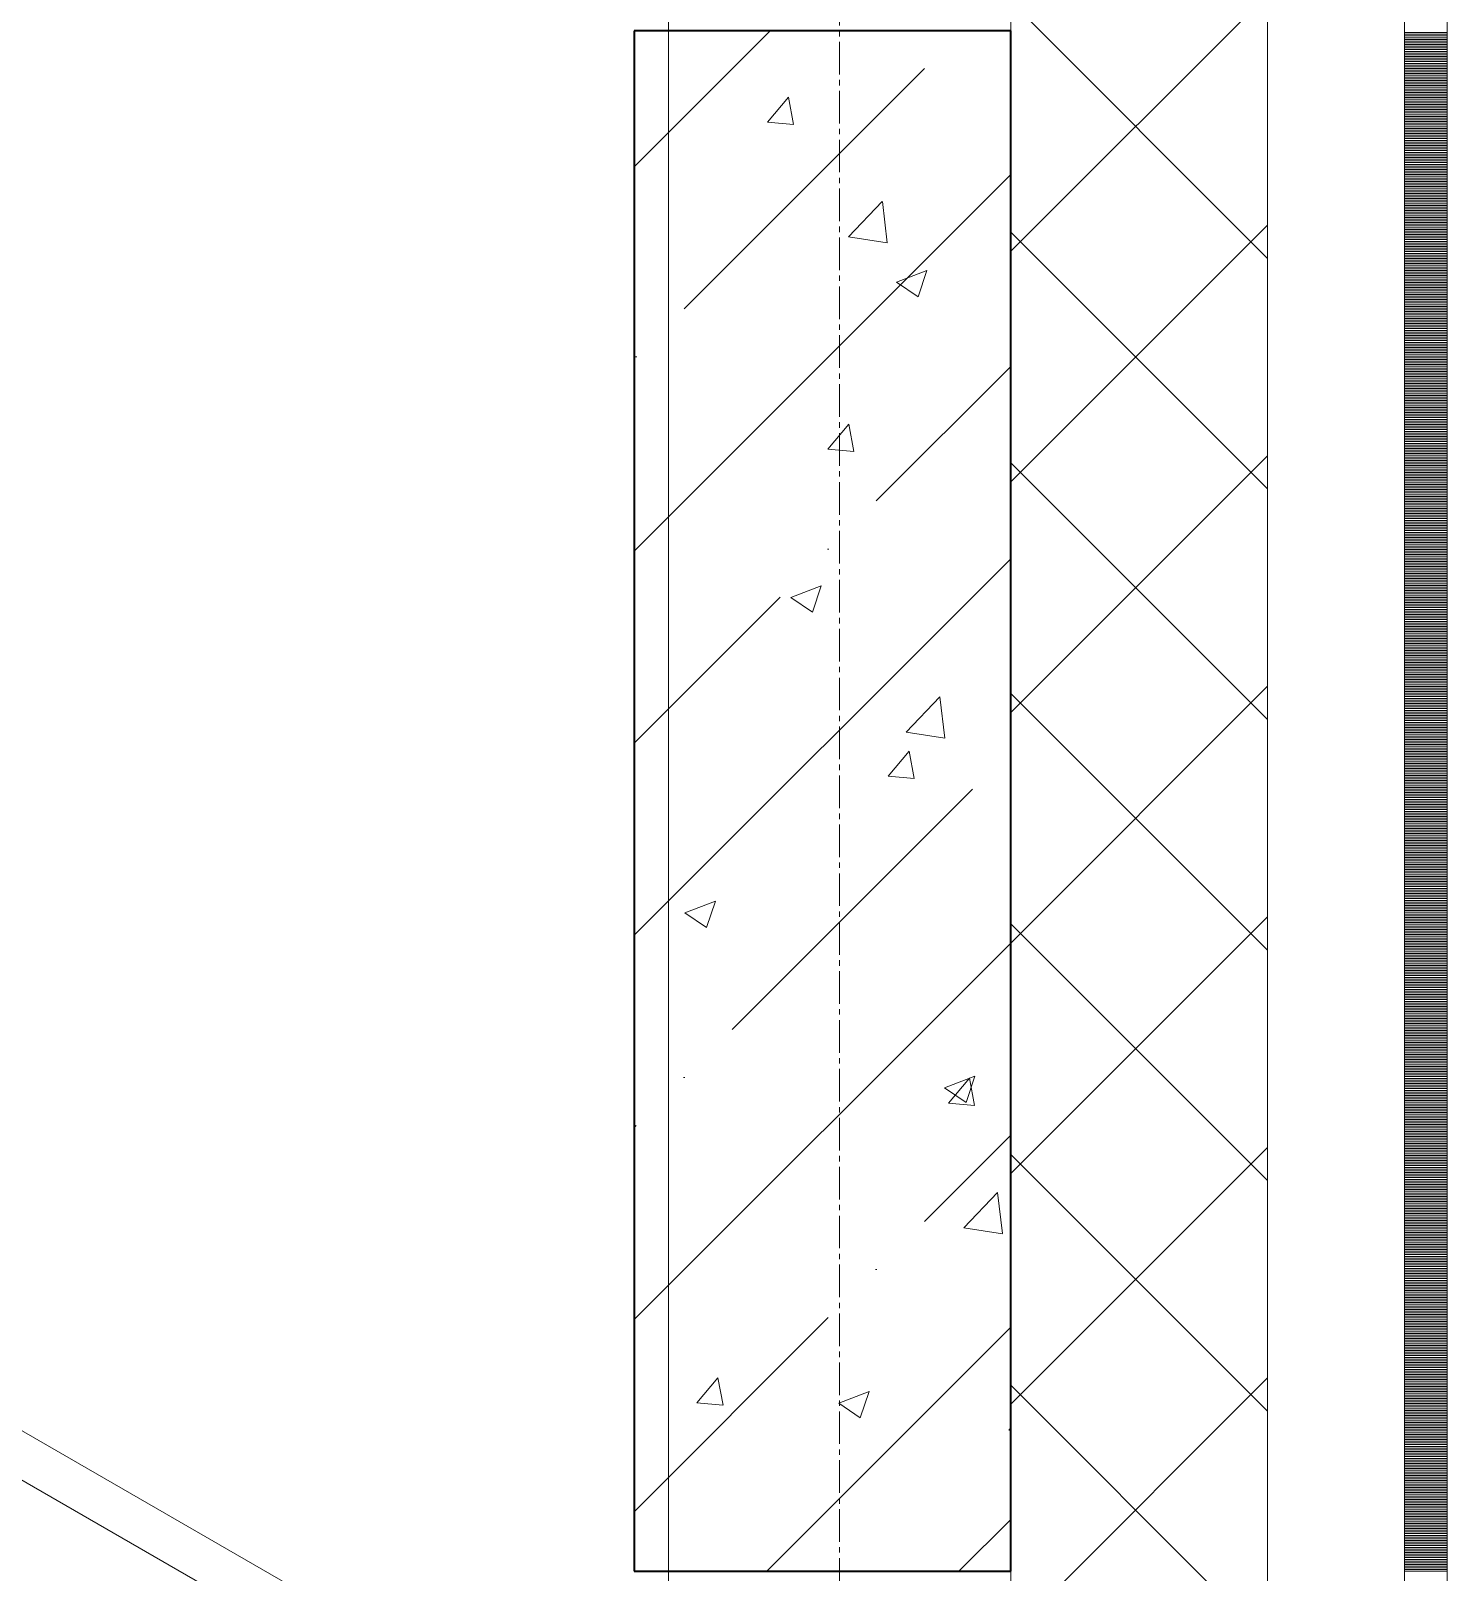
# Model space of a CAD drawing. Header units: millimetres. Extents: x -7155 to 483283, y -227682 to 148426.
# Drawn here: x 19628 to 20455, y 57549 to 58450 of the extents above; entities that cross this region are included whole.
import ezdxf

# ---------------------------------------------------------------- set-up
doc = ezdxf.new("R2010")
doc.units = ezdxf.units.MM
doc.linetypes.add('CENTER2', pattern=[28.575, 19.05, -3.175, 3.175, -3.175])
doc.linetypes.add('HIDDEN2', pattern=[4.7625, 3.175, -1.5875])
for name, color, linetype, lineweight in [('АР_Колонны', 70, 'Continuous', 30), ('АР_Стены ЖБ', 7, 'Continuous', 30), ('АР_Стены ПЕНОблок', 52, 'Continuous', 20), ('АР_Тонкая', 254, 'Continuous', 5), ('АР_Утеплитель', 31, 'Continuous', 0), ('АР_Штриховка', 8, 'Continuous', 0), ('Двери кабины', 252, 'Continuous', 0)]:
    doc.layers.add(name, color=color, linetype=linetype, lineweight=lineweight)
doc.layers.add('АР_Оси_РД_100', color=7, linetype='Continuous', lineweight=0, true_color=0x525252)
doc.layers.add('РД_Оси_100', color=7, linetype='Continuous', lineweight=0, true_color=0x525252)

# ---------------------------------------------------------------- blocks, each defined once
blk = doc.blocks.new('СОШ_2200_АР_ОСИ_М100_28.05.24')
at = {"layer": 'АР_Оси_РД_100', "linetype": 'CENTER2'}
blk.add_line((20100, -6155), (20100, 139938.679), dxfattribs=at)

msp = doc.modelspace()

# ---------------------------------------------------------------- hatches: boundary and pattern name
at = {"layer": 'АР_Штриховка', "linetype": 'Continuous', "lineweight": 5, "true_color": 0x000000}
h = msp.add_hatch(dxfattribs=at)
h.set_pattern_fill('ANSI35', color=18, scale=25, style=0)
h.paths.add_polyline_path([(19980, 57550), (20200, 57550), (20200, 58450), (19980, 58450)], flags=0)

# ---------------------------------------------------------------- linework, layer by layer
at = {"layer": 'АР_Колонны', "color": 18, "linetype": 'HIDDEN2', "lineweight": 25, "true_color": 0x000000}
for p, q in [((19980, 58450), (20200, 58450)), ((19980, 57550), (19980, 58450)), ((20200, 58450), (20200, 57550)), ((20200, 57550), (19980, 57550))]:
    msp.add_line(p, q, dxfattribs=at)
at = {"layer": 'АР_Колонны', "color": 18, "linetype": 'Continuous', "lineweight": 30, "true_color": 0x000000}
for p, q in [((20200, 58450), (19980, 58450)), ((19980, 58450), (19980, 57550)), ((20200, 57550), (20200, 58450)), ((19980, 57550), (20200, 57550))]:
    msp.add_line(p, q, dxfattribs=at)
at = {"layer": 'АР_Стены ЖБ', "color": 18, "linetype": 'Continuous', "lineweight": 40, "true_color": 0x000000}
for p, q in [((20200, 58450), (19980, 58450)), ((19980, 58450), (19980, 57550)), ((20200, 57550), (20200, 58450)), ((19980, 57550), (20200, 57550))]:
    msp.add_line(p, q, dxfattribs=at)
at = {"layer": 'АР_Стены ПЕНОблок', "color": 18, "linetype": 'Continuous', "lineweight": 20, "true_color": 0x000000}
for p, q in [((20000, 61700), (20000, 51500)), ((20200, 51500), (20200, 61700))]:
    msp.add_line(p, q, dxfattribs=at)
at = {"layer": 'АР_Тонкая', "color": 18, "linetype": 'Continuous', "lineweight": 5, "true_color": 0x000000}
for p, q in [((20350, 61700), (20350, 51500)), ((20430, 51500), (20430, 61700)), ((20430, 61700), (20430, 51500)), ((20455, 51500), (20455, 61700))]:
    msp.add_line(p, q, dxfattribs=at)
at = {"layer": 'АР_Утеплитель', "color": 18, "linetype": 'Continuous', "lineweight": 0, "true_color": 0x000000}
for p, q in [((20200, 61700), (20200, 51500)), ((20350, 51500), (20350, 61700))]:
    msp.add_line(p, q, dxfattribs=at)
at = {"layer": 'АР_Штриховка', "color": 18, "linetype": 'Continuous', "lineweight": 0, "true_color": 0x000000}
for p, q in [((20200, 58321.19), (20350, 58471.19)), ((20350, 58317.04), (20200, 58467.04)), ((20430, 58449), (20455, 58449)), ((20430, 58448), (20455, 58448)), ((20430, 58447), (20455, 58447)), ((20430, 58446), (20455, 58446)), ((20430, 58445), (20455, 58445)), ((20430, 58444), (20455, 58444)), ((20430, 58443), (20455, 58443)), ((20430, 58442), (20455, 58442)), ((20430, 58441), (20455, 58441)), ((20430, 58440), (20455, 58440)), ((20430, 58439), (20455, 58439)), ((20430, 58438), (20455, 58438)), ((20430, 58437), (20455, 58437)), ((20430, 58436), (20455, 58436)), ((20430, 58435), (20455, 58435)), ((20430, 58434), (20455, 58434)), ((20430, 58433), (20455, 58433)), ((20430, 58432), (20455, 58432)), ((20430, 58431), (20455, 58431)), ((20430, 58430), (20455, 58430)), ((20430, 58429), (20455, 58429)), ((20430, 58428), (20455, 58428)), ((20430, 58427), (20455, 58427)), ((20430, 58426), (20455, 58426)), ((20430, 58425), (20455, 58425)), ((20430, 58424), (20455, 58424)), ((20430, 58423), (20455, 58423)), ((20430, 58422), (20455, 58422)), ((20430, 58421), (20455, 58421)), ((20430, 58420), (20455, 58420)), ((20430, 58419), (20455, 58419)), ((20430, 58418), (20455, 58418)), ((20430, 58417), (20455, 58417)), ((20430, 58416), (20455, 58416)), ((20057.87, 58396.67), (20070.11, 58411.26)), ((20073.13, 58395.35), (20070.2, 58411.27)), ((20430, 58415), (20455, 58415)), ((20430, 58414), (20455, 58414)), ((20430, 58413), (20455, 58413)), ((20430, 58412), (20455, 58412)), ((20430, 58411), (20455, 58411)), ((20430, 58410), (20455, 58410)), ((20430, 58409), (20455, 58409)), ((20430, 58408), (20455, 58408)), ((20430, 58407), (20455, 58407)), ((20430, 58406), (20455, 58406)), ((20430, 58405), (20455, 58405)), ((20430, 58404), (20455, 58404)), ((20430, 58403), (20455, 58403)), ((20430, 58402), (20455, 58402)), ((20430, 58401), (20455, 58401)), ((20430, 58400), (20455, 58400)), ((20430, 58399), (20455, 58399)), ((20430, 58398), (20455, 58398)), ((20057.87, 58396.67), (20073.05, 58395.34)), ((20430, 58397), (20455, 58397)), ((20430, 58396), (20455, 58396)), ((20430, 58395), (20455, 58395)), ((20430, 58394), (20455, 58394)), ((20430, 58393), (20455, 58393)), ((20430, 58392), (20455, 58392)), ((20430, 58391), (20455, 58391)), ((20430, 58390), (20455, 58390)), ((20430, 58389), (20455, 58389)), ((20430, 58388), (20455, 58388)), ((20430, 58387), (20455, 58387)), ((20430, 58386), (20455, 58386)), ((20430, 58385), (20455, 58385)), ((20430, 58384), (20455, 58384)), ((20430, 58383), (20455, 58383)), ((20430, 58382), (20455, 58382)), ((20430, 58381), (20455, 58381)), ((20430, 58380), (20455, 58380)), ((20430, 58379), (20455, 58379)), ((20430, 58378), (20455, 58378)), ((20430, 58377), (20455, 58377)), ((20430, 58376), (20455, 58376)), ((20430, 58375), (20455, 58375)), ((20430, 58374), (20455, 58374)), ((20430, 58373), (20455, 58373)), ((20430, 58372), (20455, 58372)), ((20430, 58371), (20455, 58371)), ((20430, 58370), (20455, 58370)), ((20430, 58369), (20455, 58369)), ((20430, 58368), (20455, 58368)), ((20430, 58367), (20455, 58367)), ((20430, 58366), (20455, 58366)), ((20430, 58365), (20455, 58365)), ((20430, 58364), (20455, 58364)), ((20430, 58363), (20455, 58363)), ((20430, 58362), (20455, 58362)), ((20430, 58361), (20455, 58361)), ((20430, 58360), (20455, 58360)), ((20430, 58359), (20455, 58359)), ((20430, 58358), (20455, 58358)), ((20430, 58357), (20455, 58357)), ((20430, 58356), (20455, 58356)), ((20430, 58355), (20455, 58355)), ((20430, 58354), (20455, 58354)), ((20430, 58353), (20455, 58353)), ((20105.2, 58329.71), (20124.99, 58350.33)), ((20127.82, 58326.21), (20125.01, 58350.33)), ((20430, 58352), (20455, 58352)), ((20430, 58351), (20455, 58351)), ((20430, 58350), (20455, 58350)), ((20430, 58349), (20455, 58349)), ((20430, 58348), (20455, 58348)), ((20430, 58347), (20455, 58347)), ((20430, 58346), (20455, 58346)), ((20430, 58345), (20455, 58345)), ((20430, 58344), (20455, 58344)), ((20200, 58186.48), (20350, 58336.48)), ((20430, 58343), (20455, 58343)), ((20430, 58342), (20455, 58342)), ((20430, 58341), (20455, 58341)), ((20430, 58340), (20455, 58340)), ((20430, 58339), (20455, 58339)), ((20430, 58338), (20455, 58338)), ((20430, 58337), (20455, 58337)), ((20430, 58336), (20455, 58336)), ((20430, 58335), (20455, 58335)), ((20105.22, 58329.67), (20127.81, 58326.17)), ((20350, 58182.34), (20200, 58332.34)), ((20430, 58334), (20455, 58334)), ((20430, 58333), (20455, 58333)), ((20430, 58332), (20455, 58332)), ((20430, 58331), (20455, 58331)), ((20430, 58330), (20455, 58330)), ((20430, 58329), (20455, 58329)), ((20430, 58328), (20455, 58328)), ((20430, 58327), (20455, 58327)), ((20430, 58326), (20455, 58326)), ((20430, 58325), (20455, 58325)), ((20430, 58324), (20455, 58324)), ((20430, 58323), (20455, 58323)), ((20430, 58322), (20455, 58322)), ((20430, 58321), (20455, 58321)), ((20430, 58320), (20455, 58320)), ((20430, 58319), (20455, 58319)), ((20430, 58318), (20455, 58318)), ((20430, 58317), (20455, 58317)), ((20133.31, 58303.12), (20151.09, 58309.95)), ((20145.93, 58294.55), (20151.08, 58309.9)), ((20430, 58316), (20455, 58316)), ((20430, 58315), (20455, 58315)), ((20430, 58314), (20455, 58314)), ((20430, 58313), (20455, 58313)), ((20430, 58312), (20455, 58312)), ((20430, 58311), (20455, 58311)), ((20430, 58310), (20455, 58310)), ((20430, 58309), (20455, 58309)), ((20430, 58308), (20455, 58308)), ((20133.29, 58303.08), (20145.92, 58294.56)), ((20430, 58307), (20455, 58307)), ((20430, 58306), (20455, 58306)), ((20430, 58305), (20455, 58305)), ((20430, 58304), (20455, 58304)), ((20430, 58303), (20455, 58303)), ((20430, 58302), (20455, 58302)), ((20430, 58301), (20455, 58301)), ((20430, 58300), (20455, 58300)), ((20430, 58299), (20455, 58299)), ((20430, 58298), (20455, 58298)), ((20430, 58297), (20455, 58297)), ((20430, 58296), (20455, 58296)), ((20430, 58295), (20455, 58295)), ((20430, 58294), (20455, 58294)), ((20430, 58293), (20455, 58293)), ((20430, 58292), (20455, 58292)), ((20430, 58291), (20455, 58291)), ((20430, 58290), (20455, 58290)), ((20430, 58289), (20455, 58289)), ((20430, 58288), (20455, 58288)), ((20430, 58287), (20455, 58287)), ((20430, 58286), (20455, 58286)), ((20430, 58285), (20455, 58285)), ((20430, 58284), (20455, 58284)), ((20430, 58283), (20455, 58283)), ((20430, 58282), (20455, 58282)), ((20430, 58281), (20455, 58281)), ((20430, 58280), (20455, 58280)), ((20430, 58279), (20455, 58279)), ((20430, 58278), (20455, 58278)), ((20430, 58277), (20455, 58277)), ((20430, 58276), (20455, 58276)), ((20430, 58275), (20455, 58275)), ((20430, 58274), (20455, 58274)), ((20430, 58273), (20455, 58273)), ((20430, 58272), (20455, 58272)), ((20430, 58271), (20455, 58271)), ((20430, 58270), (20455, 58270)), ((20430, 58269), (20455, 58269)), ((20430, 58268), (20455, 58268)), ((20430, 58267), (20455, 58267)), ((20430, 58266), (20455, 58266)), ((20430, 58265), (20455, 58265)), ((20430, 58264), (20455, 58264)), ((20430, 58263), (20455, 58263)), ((20430, 58262), (20455, 58262)), ((20430, 58261), (20455, 58261)), ((20430, 58260), (20455, 58260)), ((20430, 58259), (20455, 58259)), ((20430, 58258), (20455, 58258)), ((20430, 58257), (20455, 58257)), ((20430, 58256), (20455, 58256)), ((20430, 58255), (20455, 58255)), ((20430, 58254), (20455, 58254)), ((20430, 58253), (20455, 58253)), ((20430, 58252), (20455, 58252)), ((20430, 58251), (20455, 58251)), ((20430, 58250), (20455, 58250)), ((20430, 58249), (20455, 58249)), ((20430, 58248), (20455, 58248)), ((20430, 58247), (20455, 58247)), ((20430, 58246), (20455, 58246)), ((20430, 58245), (20455, 58245)), ((20430, 58244), (20455, 58244)), ((20430, 58243), (20455, 58243)), ((20430, 58242), (20455, 58242)), ((20430, 58241), (20455, 58241)), ((20430, 58240), (20455, 58240)), ((20430, 58239), (20455, 58239)), ((20430, 58238), (20455, 58238)), ((20430, 58237), (20455, 58237)), ((20430, 58236), (20455, 58236)), ((20430, 58235), (20455, 58235)), ((20430, 58234), (20455, 58234)), ((20430, 58233), (20455, 58233)), ((20430, 58232), (20455, 58232)), ((20430, 58231), (20455, 58231)), ((20430, 58230), (20455, 58230)), ((20430, 58229), (20455, 58229)), ((20430, 58228), (20455, 58228)), ((20430, 58227), (20455, 58227)), ((20093.11, 58205.61), (20105.36, 58220.2)), ((20108.38, 58204.3), (20105.44, 58220.22)), ((20430, 58226), (20455, 58226)), ((20430, 58225), (20455, 58225)), ((20430, 58224), (20455, 58224)), ((20430, 58223), (20455, 58223)), ((20430, 58222), (20455, 58222)), ((20430, 58221), (20455, 58221)), ((20430, 58220), (20455, 58220)), ((20430, 58219), (20455, 58219)), ((20430, 58218), (20455, 58218)), ((20430, 58217), (20455, 58217)), ((20430, 58216), (20455, 58216)), ((20430, 58215), (20455, 58215)), ((20430, 58214), (20455, 58214)), ((20430, 58213), (20455, 58213)), ((20430, 58212), (20455, 58212)), ((20430, 58211), (20455, 58211)), ((20430, 58210), (20455, 58210)), ((20430, 58209), (20455, 58209)), ((20093.11, 58205.61), (20108.29, 58204.28)), ((20200, 58051.78), (20350, 58201.78)), ((20430, 58208), (20455, 58208)), ((20430, 58207), (20455, 58207)), ((20430, 58206), (20455, 58206)), ((20430, 58205), (20455, 58205)), ((20430, 58204), (20455, 58204)), ((20430, 58203), (20455, 58203)), ((20430, 58202), (20455, 58202)), ((20430, 58201), (20455, 58201)), ((20430, 58200), (20455, 58200)), ((20350, 58047.64), (20200, 58197.64)), ((20430, 58199), (20455, 58199)), ((20430, 58198), (20455, 58198)), ((20430, 58197), (20455, 58197)), ((20430, 58196), (20455, 58196)), ((20430, 58195), (20455, 58195)), ((20430, 58194), (20455, 58194)), ((20430, 58193), (20455, 58193)), ((20430, 58192), (20455, 58192)), ((20430, 58191), (20455, 58191)), ((20430, 58190), (20455, 58190)), ((20430, 58189), (20455, 58189)), ((20430, 58188), (20455, 58188)), ((20430, 58187), (20455, 58187)), ((20430, 58186), (20455, 58186)), ((20430, 58185), (20455, 58185)), ((20430, 58184), (20455, 58184)), ((20430, 58183), (20455, 58183)), ((20430, 58182), (20455, 58182)), ((20430, 58181), (20455, 58181)), ((20430, 58180), (20455, 58180)), ((20430, 58179), (20455, 58179)), ((20430, 58178), (20455, 58178)), ((20430, 58177), (20455, 58177)), ((20430, 58176), (20455, 58176)), ((20430, 58175), (20455, 58175)), ((20430, 58174), (20455, 58174)), ((20430, 58173), (20455, 58173)), ((20430, 58172), (20455, 58172)), ((20430, 58171), (20455, 58171)), ((20430, 58170), (20455, 58170)), ((20430, 58169), (20455, 58169)), ((20430, 58168), (20455, 58168)), ((20430, 58167), (20455, 58167)), ((20430, 58166), (20455, 58166)), ((20430, 58165), (20455, 58165)), ((20430, 58164), (20455, 58164)), ((20430, 58163), (20455, 58163)), ((20430, 58162), (20455, 58162)), ((20430, 58161), (20455, 58161)), ((20430, 58160), (20455, 58160)), ((20430, 58159), (20455, 58159)), ((20430, 58158), (20455, 58158)), ((20430, 58157), (20455, 58157)), ((20430, 58156), (20455, 58156)), ((20430, 58155), (20455, 58155)), ((20430, 58154), (20455, 58154)), ((20430, 58153), (20455, 58153)), ((20430, 58152), (20455, 58152)), ((20430, 58151), (20455, 58151)), ((20430, 58150), (20455, 58150)), ((20430, 58149), (20455, 58149)), ((20430, 58148), (20455, 58148)), ((20430, 58147), (20455, 58147)), ((20430, 58146), (20455, 58146)), ((20430, 58145), (20455, 58145)), ((20430, 58144), (20455, 58144)), ((20430, 58143), (20455, 58143)), ((20430, 58142), (20455, 58142)), ((20430, 58141), (20455, 58141)), ((20430, 58140), (20455, 58140)), ((20430, 58139), (20455, 58139)), ((20430, 58138), (20455, 58138)), ((20430, 58137), (20455, 58137)), ((20430, 58136), (20455, 58136)), ((20430, 58135), (20455, 58135)), ((20430, 58134), (20455, 58134)), ((20430, 58133), (20455, 58133)), ((20430, 58132), (20455, 58132)), ((20430, 58131), (20455, 58131)), ((20430, 58130), (20455, 58130)), ((20430, 58129), (20455, 58129)), ((20430, 58128), (20455, 58128)), ((20071.49, 58118.89), (20084.12, 58110.37)), ((20071.51, 58118.94), (20089.29, 58125.76)), ((20084.13, 58110.37), (20089.28, 58125.72)), ((20430, 58127), (20455, 58127)), ((20430, 58126), (20455, 58126)), ((20430, 58125), (20455, 58125)), ((20430, 58124), (20455, 58124)), ((20430, 58123), (20455, 58123)), ((20430, 58122), (20455, 58122)), ((20430, 58121), (20455, 58121)), ((20430, 58120), (20455, 58120)), ((20430, 58119), (20455, 58119)), ((20430, 58118), (20455, 58118)), ((20430, 58117), (20455, 58117)), ((20430, 58116), (20455, 58116)), ((20430, 58115), (20455, 58115)), ((20430, 58114), (20455, 58114)), ((20430, 58113), (20455, 58113)), ((20430, 58112), (20455, 58112)), ((20430, 58111), (20455, 58111)), ((20430, 58110), (20455, 58110)), ((20430, 58109), (20455, 58109)), ((20430, 58108), (20455, 58108)), ((20430, 58107), (20455, 58107)), ((20430, 58106), (20455, 58106)), ((20430, 58105), (20455, 58105)), ((20430, 58104), (20455, 58104)), ((20430, 58103), (20455, 58103)), ((20430, 58102), (20455, 58102)), ((20430, 58101), (20455, 58101)), ((20430, 58100), (20455, 58100)), ((20430, 58099), (20455, 58099)), ((20430, 58098), (20455, 58098)), ((20430, 58097), (20455, 58097)), ((20430, 58096), (20455, 58096)), ((20430, 58095), (20455, 58095)), ((20430, 58094), (20455, 58094)), ((20430, 58093), (20455, 58093)), ((20430, 58092), (20455, 58092)), ((20430, 58091), (20455, 58091)), ((20430, 58090), (20455, 58090)), ((20430, 58089), (20455, 58089)), ((20430, 58088), (20455, 58088)), ((20430, 58087), (20455, 58087)), ((20430, 58086), (20455, 58086)), ((20430, 58085), (20455, 58085)), ((20430, 58084), (20455, 58084)), ((20430, 58083), (20455, 58083)), ((20430, 58082), (20455, 58082)), ((20430, 58081), (20455, 58081)), ((20430, 58080), (20455, 58080)), ((20430, 58079), (20455, 58079)), ((20430, 58078), (20455, 58078)), ((20430, 58077), (20455, 58077)), ((20430, 58076), (20455, 58076)), ((20430, 58075), (20455, 58075)), ((20430, 58074), (20455, 58074)), ((20200, 57917.08), (20350, 58067.08)), ((20430, 58073), (20455, 58073)), ((20430, 58072), (20455, 58072)), ((20430, 58071), (20455, 58071)), ((20430, 58070), (20455, 58070)), ((20430, 58069), (20455, 58069)), ((20430, 58068), (20455, 58068)), ((20430, 58067), (20455, 58067)), ((20430, 58066), (20455, 58066)), ((20430, 58065), (20455, 58065)), ((20138.88, 58040.24), (20158.66, 58060.86)), ((20161.49, 58036.74), (20158.68, 58060.86)), ((20350, 57912.93), (20200, 58062.93)), ((20430, 58064), (20455, 58064)), ((20430, 58063), (20455, 58063)), ((20430, 58062), (20455, 58062)), ((20430, 58061), (20455, 58061)), ((20430, 58060), (20455, 58060)), ((20430, 58059), (20455, 58059)), ((20430, 58058), (20455, 58058)), ((20430, 58057), (20455, 58057)), ((20430, 58056), (20455, 58056)), ((20430, 58055), (20455, 58055)), ((20430, 58054), (20455, 58054)), ((20430, 58053), (20455, 58053)), ((20430, 58052), (20455, 58052)), ((20430, 58051), (20455, 58051)), ((20430, 58050), (20455, 58050)), ((20430, 58049), (20455, 58049)), ((20430, 58048), (20455, 58048)), ((20430, 58047), (20455, 58047)), ((20138.9, 58040.21), (20161.48, 58036.7)), ((20430, 58046), (20455, 58046)), ((20430, 58045), (20455, 58045)), ((20430, 58044), (20455, 58044)), ((20430, 58043), (20455, 58043)), ((20430, 58042), (20455, 58042)), ((20430, 58041), (20455, 58041)), ((20430, 58040), (20455, 58040)), ((20430, 58039), (20455, 58039)), ((20430, 58038), (20455, 58038)), ((20128.36, 58014.55), (20140.6, 58029.15)), ((20143.62, 58013.24), (20140.68, 58029.16)), ((20430, 58037), (20455, 58037)), ((20430, 58036), (20455, 58036)), ((20430, 58035), (20455, 58035)), ((20430, 58034), (20455, 58034)), ((20430, 58033), (20455, 58033)), ((20430, 58032), (20455, 58032)), ((20430, 58031), (20455, 58031)), ((20430, 58030), (20455, 58030)), ((20430, 58029), (20455, 58029)), ((20430, 58028), (20455, 58028)), ((20430, 58027), (20455, 58027)), ((20430, 58026), (20455, 58026)), ((20430, 58025), (20455, 58025)), ((20430, 58024), (20455, 58024)), ((20430, 58023), (20455, 58023)), ((20430, 58022), (20455, 58022)), ((20430, 58021), (20455, 58021)), ((20430, 58020), (20455, 58020)), ((20128.35, 58014.55), (20143.54, 58013.22)), ((20430, 58019), (20455, 58019)), ((20430, 58018), (20455, 58018)), ((20430, 58017), (20455, 58017)), ((20430, 58016), (20455, 58016)), ((20430, 58015), (20455, 58015)), ((20430, 58014), (20455, 58014)), ((20430, 58013), (20455, 58013)), ((20430, 58012), (20455, 58012)), ((20430, 58011), (20455, 58011)), ((20430, 58010), (20455, 58010)), ((20430, 58009), (20455, 58009)), ((20430, 58008), (20455, 58008)), ((20430, 58007), (20455, 58007)), ((20430, 58006), (20455, 58006)), ((20430, 58005), (20455, 58005)), ((20430, 58004), (20455, 58004)), ((20430, 58003), (20455, 58003)), ((20430, 58002), (20455, 58002)), ((20430, 58001), (20455, 58001)), ((20430, 58000), (20455, 58000)), ((20430, 57999), (20455, 57999)), ((20430, 57998), (20455, 57998)), ((20430, 57997), (20455, 57997)), ((20430, 57996), (20455, 57996)), ((20430, 57995), (20455, 57995)), ((20430, 57994), (20455, 57994)), ((20430, 57993), (20455, 57993)), ((20430, 57992), (20455, 57992)), ((20430, 57991), (20455, 57991)), ((20430, 57990), (20455, 57990)), ((20430, 57989), (20455, 57989)), ((20430, 57988), (20455, 57988)), ((20430, 57987), (20455, 57987)), ((20430, 57986), (20455, 57986)), ((20430, 57985), (20455, 57985)), ((20430, 57984), (20455, 57984)), ((20430, 57983), (20455, 57983)), ((20430, 57982), (20455, 57982)), ((20430, 57981), (20455, 57981)), ((20430, 57980), (20455, 57980)), ((20430, 57979), (20455, 57979)), ((20430, 57978), (20455, 57978)), ((20430, 57977), (20455, 57977)), ((20430, 57976), (20455, 57976)), ((20430, 57975), (20455, 57975)), ((20430, 57974), (20455, 57974)), ((20430, 57973), (20455, 57973)), ((20430, 57972), (20455, 57972)), ((20430, 57971), (20455, 57971)), ((20430, 57970), (20455, 57970)), ((20430, 57969), (20455, 57969)), ((20430, 57968), (20455, 57968)), ((20430, 57967), (20455, 57967)), ((20430, 57966), (20455, 57966)), ((20430, 57965), (20455, 57965)), ((20430, 57964), (20455, 57964)), ((20430, 57963), (20455, 57963)), ((20430, 57962), (20455, 57962)), ((20430, 57961), (20455, 57961)), ((20430, 57960), (20455, 57960)), ((20430, 57959), (20455, 57959)), ((20430, 57958), (20455, 57958)), ((20430, 57957), (20455, 57957)), ((20430, 57956), (20455, 57956)), ((20430, 57955), (20455, 57955)), ((20430, 57954), (20455, 57954)), ((20430, 57953), (20455, 57953)), ((20430, 57952), (20455, 57952)), ((20430, 57951), (20455, 57951)), ((20430, 57950), (20455, 57950)), ((20430, 57949), (20455, 57949)), ((20430, 57948), (20455, 57948)), ((20009.7, 57934.75), (20027.49, 57941.57)), ((20022.32, 57926.18), (20027.47, 57941.53)), ((20430, 57947), (20455, 57947)), ((20430, 57946), (20455, 57946)), ((20430, 57945), (20455, 57945)), ((20430, 57944), (20455, 57944)), ((20430, 57943), (20455, 57943)), ((20430, 57942), (20455, 57942)), ((20430, 57941), (20455, 57941)), ((20430, 57940), (20455, 57940)), ((20430, 57939), (20455, 57939)), ((20009.68, 57934.7), (20022.32, 57926.18)), ((20200, 57782.37), (20350, 57932.37)), ((20430, 57938), (20455, 57938)), ((20430, 57937), (20455, 57937)), ((20430, 57936), (20455, 57936)), ((20430, 57935), (20455, 57935)), ((20430, 57934), (20455, 57934)), ((20430, 57933), (20455, 57933)), ((20430, 57932), (20455, 57932)), ((20430, 57931), (20455, 57931)), ((20430, 57930), (20455, 57930)), ((20350, 57778.23), (20200, 57928.23)), ((20430, 57929), (20455, 57929)), ((20430, 57928), (20455, 57928)), ((20430, 57927), (20455, 57927)), ((20430, 57926), (20455, 57926)), ((20430, 57925), (20455, 57925)), ((20430, 57924), (20455, 57924)), ((20430, 57923), (20455, 57923)), ((20430, 57922), (20455, 57922)), ((20430, 57921), (20455, 57921)), ((20430, 57920), (20455, 57920)), ((20430, 57919), (20455, 57919)), ((20430, 57918), (20455, 57918)), ((20430, 57917), (20455, 57917)), ((20430, 57916), (20455, 57916)), ((20430, 57915), (20455, 57915)), ((20430, 57914), (20455, 57914)), ((20430, 57913), (20455, 57913)), ((20430, 57912), (20455, 57912)), ((20430, 57911), (20455, 57911)), ((20430, 57910), (20455, 57910)), ((20430, 57909), (20455, 57909)), ((20430, 57908), (20455, 57908)), ((20430, 57907), (20455, 57907)), ((20430, 57906), (20455, 57906)), ((20430, 57905), (20455, 57905)), ((20430, 57904), (20455, 57904)), ((20430, 57903), (20455, 57903)), ((20430, 57902), (20455, 57902)), ((20430, 57901), (20455, 57901)), ((20430, 57900), (20455, 57900)), ((20430, 57899), (20455, 57899)), ((20430, 57898), (20455, 57898)), ((20430, 57897), (20455, 57897)), ((20430, 57896), (20455, 57896)), ((20430, 57895), (20455, 57895)), ((20430, 57894), (20455, 57894)), ((20430, 57893), (20455, 57893)), ((20430, 57892), (20455, 57892)), ((20430, 57891), (20455, 57891)), ((20430, 57890), (20455, 57890)), ((20430, 57889), (20455, 57889)), ((20430, 57888), (20455, 57888)), ((20430, 57887), (20455, 57887)), ((20430, 57886), (20455, 57886)), ((20430, 57885), (20455, 57885)), ((20430, 57884), (20455, 57884)), ((20430, 57883), (20455, 57883)), ((20430, 57882), (20455, 57882)), ((20430, 57881), (20455, 57881)), ((20430, 57880), (20455, 57880)), ((20430, 57879), (20455, 57879)), ((20430, 57878), (20455, 57878)), ((20430, 57877), (20455, 57877)), ((20430, 57876), (20455, 57876)), ((20430, 57875), (20455, 57875)), ((20430, 57874), (20455, 57874)), ((20430, 57873), (20455, 57873)), ((20430, 57872), (20455, 57872)), ((20430, 57871), (20455, 57871)), ((20430, 57870), (20455, 57870)), ((20430, 57869), (20455, 57869)), ((20430, 57868), (20455, 57868)), ((20430, 57867), (20455, 57867)), ((20430, 57866), (20455, 57866)), ((20430, 57865), (20455, 57865)), ((20430, 57864), (20455, 57864)), ((20430, 57863), (20455, 57863)), ((20430, 57862), (20455, 57862)), ((20430, 57861), (20455, 57861)), ((20430, 57860), (20455, 57860)), ((20430, 57859), (20455, 57859)), ((20430, 57858), (20455, 57858)), ((20430, 57857), (20455, 57857)), ((20430, 57856), (20455, 57856)), ((20430, 57855), (20455, 57855)), ((20430, 57854), (20455, 57854)), ((20430, 57853), (20455, 57853)), ((20430, 57852), (20455, 57852)), ((20430, 57851), (20455, 57851)), ((20430, 57850), (20455, 57850)), ((20430, 57849), (20455, 57849)), ((20161.32, 57832.48), (20179.1, 57839.31)), ((20173.94, 57823.91), (20179.09, 57839.26)), ((20430, 57848), (20455, 57848)), ((20430, 57847), (20455, 57847)), ((20430, 57846), (20455, 57846)), ((20430, 57845), (20455, 57845)), ((20430, 57844), (20455, 57844)), ((20430, 57843), (20455, 57843)), ((20430, 57842), (20455, 57842)), ((20430, 57841), (20455, 57841)), ((20430, 57840), (20455, 57840)), ((20161.3, 57832.44), (20173.93, 57823.91)), ((20163.6, 57823.5), (20175.84, 57838.09)), ((20178.86, 57822.18), (20175.92, 57838.1)), ((20430, 57839), (20455, 57839)), ((20430, 57838), (20455, 57838)), ((20430, 57837), (20455, 57837)), ((20430, 57836), (20455, 57836)), ((20430, 57835), (20455, 57835)), ((20430, 57834), (20455, 57834)), ((20430, 57833), (20455, 57833)), ((20430, 57832), (20455, 57832)), ((20430, 57831), (20455, 57831)), ((20163.6, 57823.5), (20178.78, 57822.17)), ((20430, 57830), (20455, 57830)), ((20430, 57829), (20455, 57829)), ((20430, 57828), (20455, 57828)), ((20430, 57827), (20455, 57827)), ((20430, 57826), (20455, 57826)), ((20430, 57825), (20455, 57825)), ((20430, 57824), (20455, 57824)), ((20430, 57823), (20455, 57823)), ((20430, 57822), (20455, 57822)), ((20430, 57821), (20455, 57821)), ((20430, 57820), (20455, 57820)), ((20430, 57819), (20455, 57819)), ((20430, 57818), (20455, 57818)), ((20430, 57817), (20455, 57817)), ((20430, 57816), (20455, 57816)), ((20430, 57815), (20455, 57815)), ((20430, 57814), (20455, 57814)), ((20430, 57813), (20455, 57813)), ((20430, 57812), (20455, 57812)), ((20430, 57811), (20455, 57811)), ((20430, 57810), (20455, 57810)), ((20430, 57809), (20455, 57809)), ((20430, 57808), (20455, 57808)), ((20430, 57807), (20455, 57807)), ((20430, 57806), (20455, 57806)), ((20430, 57805), (20455, 57805)), ((20430, 57804), (20455, 57804)), ((20200, 57647.67), (20350, 57797.67)), ((20430, 57803), (20455, 57803)), ((20430, 57802), (20455, 57802)), ((20430, 57801), (20455, 57801)), ((20430, 57800), (20455, 57800)), ((20430, 57799), (20455, 57799)), ((20430, 57798), (20455, 57798)), ((20430, 57797), (20455, 57797)), ((20430, 57796), (20455, 57796)), ((20430, 57795), (20455, 57795)), ((20350, 57643.52), (20200, 57793.52)), ((20430, 57794), (20455, 57794)), ((20430, 57793), (20455, 57793)), ((20430, 57792), (20455, 57792)), ((20430, 57791), (20455, 57791)), ((20430, 57790), (20455, 57790)), ((20430, 57789), (20455, 57789)), ((20430, 57788), (20455, 57788)), ((20430, 57787), (20455, 57787)), ((20430, 57786), (20455, 57786)), ((20430, 57785), (20455, 57785)), ((20430, 57784), (20455, 57784)), ((20430, 57783), (20455, 57783)), ((20430, 57782), (20455, 57782)), ((20430, 57781), (20455, 57781)), ((20430, 57780), (20455, 57780)), ((20430, 57779), (20455, 57779)), ((20430, 57778), (20455, 57778)), ((20430, 57777), (20455, 57777)), ((20172.55, 57750.77), (20192.34, 57771.39)), ((20195.17, 57747.27), (20192.36, 57771.4)), ((20430, 57776), (20455, 57776)), ((20430, 57775), (20455, 57775)), ((20430, 57774), (20455, 57774)), ((20430, 57773), (20455, 57773)), ((20430, 57772), (20455, 57772)), ((20430, 57771), (20455, 57771)), ((20430, 57770), (20455, 57770)), ((20430, 57769), (20455, 57769)), ((20430, 57768), (20455, 57768)), ((20430, 57767), (20455, 57767)), ((20430, 57766), (20455, 57766)), ((20430, 57765), (20455, 57765)), ((20430, 57764), (20455, 57764)), ((20430, 57763), (20455, 57763)), ((20430, 57762), (20455, 57762)), ((20430, 57761), (20455, 57761)), ((20430, 57760), (20455, 57760)), ((20430, 57759), (20455, 57759)), ((20172.57, 57750.74), (20195.16, 57747.23)), ((20430, 57758), (20455, 57758)), ((20430, 57757), (20455, 57757)), ((20430, 57756), (20455, 57756)), ((20430, 57755), (20455, 57755)), ((20430, 57754), (20455, 57754)), ((20430, 57753), (20455, 57753)), ((20430, 57752), (20455, 57752)), ((20430, 57751), (20455, 57751)), ((20430, 57750), (20455, 57750)), ((20430, 57749), (20455, 57749)), ((20430, 57748), (20455, 57748)), ((20430, 57747), (20455, 57747)), ((20430, 57746), (20455, 57746)), ((20430, 57745), (20455, 57745)), ((20430, 57744), (20455, 57744)), ((20430, 57743), (20455, 57743)), ((20430, 57742), (20455, 57742)), ((20430, 57741), (20455, 57741)), ((20430, 57740), (20455, 57740)), ((20430, 57739), (20455, 57739)), ((20430, 57738), (20455, 57738)), ((20430, 57737), (20455, 57737)), ((20430, 57736), (20455, 57736)), ((20430, 57735), (20455, 57735)), ((20430, 57734), (20455, 57734)), ((20430, 57733), (20455, 57733)), ((20430, 57732), (20455, 57732)), ((20430, 57731), (20455, 57731)), ((20430, 57730), (20455, 57730)), ((20430, 57729), (20455, 57729)), ((20430, 57728), (20455, 57728)), ((20430, 57727), (20455, 57727)), ((20430, 57726), (20455, 57726)), ((20430, 57725), (20455, 57725)), ((20430, 57724), (20455, 57724)), ((20430, 57723), (20455, 57723)), ((20430, 57722), (20455, 57722)), ((20430, 57721), (20455, 57721)), ((20430, 57720), (20455, 57720)), ((20430, 57719), (20455, 57719)), ((20430, 57718), (20455, 57718)), ((20430, 57717), (20455, 57717)), ((20430, 57716), (20455, 57716)), ((20430, 57715), (20455, 57715)), ((20430, 57714), (20455, 57714)), ((20430, 57713), (20455, 57713)), ((20430, 57712), (20455, 57712)), ((20430, 57711), (20455, 57711)), ((20430, 57710), (20455, 57710)), ((20430, 57709), (20455, 57709)), ((20430, 57708), (20455, 57708)), ((20430, 57707), (20455, 57707)), ((20430, 57706), (20455, 57706)), ((20430, 57705), (20455, 57705)), ((20430, 57704), (20455, 57704)), ((20430, 57703), (20455, 57703)), ((20430, 57702), (20455, 57702)), ((20430, 57701), (20455, 57701)), ((20430, 57700), (20455, 57700)), ((20430, 57699), (20455, 57699)), ((20430, 57698), (20455, 57698)), ((20430, 57697), (20455, 57697)), ((20430, 57696), (20455, 57696)), ((20430, 57695), (20455, 57695)), ((20430, 57694), (20455, 57694)), ((20430, 57693), (20455, 57693)), ((20430, 57692), (20455, 57692)), ((20430, 57691), (20455, 57691)), ((20430, 57690), (20455, 57690)), ((20430, 57689), (20455, 57689)), ((20430, 57688), (20455, 57688)), ((20430, 57687), (20455, 57687)), ((20430, 57686), (20455, 57686)), ((20430, 57685), (20455, 57685)), ((20430, 57684), (20455, 57684)), ((20430, 57683), (20455, 57683)), ((20430, 57682), (20455, 57682)), ((20430, 57681), (20455, 57681)), ((20430, 57680), (20455, 57680)), ((20430, 57679), (20455, 57679)), ((20430, 57678), (20455, 57678)), ((20430, 57677), (20455, 57677)), ((20430, 57676), (20455, 57676)), ((20430, 57675), (20455, 57675)), ((20430, 57674), (20455, 57674)), ((20430, 57673), (20455, 57673)), ((20430, 57672), (20455, 57672)), ((20430, 57671), (20455, 57671)), ((20430, 57670), (20455, 57670)), ((20430, 57669), (20455, 57669)), ((20016.66, 57648.38), (20028.9, 57662.97)), ((20031.92, 57647.06), (20028.98, 57662.99)), ((20200, 57512.96), (20350, 57662.96)), ((20430, 57668), (20455, 57668)), ((20430, 57667), (20455, 57667)), ((20430, 57666), (20455, 57666)), ((20430, 57665), (20455, 57665)), ((20430, 57664), (20455, 57664)), ((20430, 57663), (20455, 57663)), ((20430, 57662), (20455, 57662)), ((20430, 57661), (20455, 57661)), ((20430, 57660), (20455, 57660)), ((20099.52, 57648.29), (20117.3, 57655.12)), ((20112.14, 57639.72), (20117.29, 57655.07)), ((20350, 57508.82), (20200, 57658.82)), ((20430, 57659), (20455, 57659)), ((20430, 57658), (20455, 57658)), ((20430, 57657), (20455, 57657)), ((20430, 57656), (20455, 57656)), ((20430, 57655), (20455, 57655)), ((20430, 57654), (20455, 57654)), ((20430, 57653), (20455, 57653)), ((20430, 57652), (20455, 57652)), ((20430, 57651), (20455, 57651)), ((20016.66, 57648.38), (20031.84, 57647.05)), ((20099.5, 57648.25), (20112.13, 57639.73)), ((20430, 57650), (20455, 57650)), ((20430, 57649), (20455, 57649)), ((20430, 57648), (20455, 57648)), ((20430, 57647), (20455, 57647)), ((20430, 57646), (20455, 57646)), ((20430, 57645), (20455, 57645)), ((20430, 57644), (20455, 57644)), ((20430, 57643), (20455, 57643)), ((20430, 57642), (20455, 57642)), ((20198.84, 57632.44), (20200, 57633.82)), ((20198.84, 57632.44), (20200, 57632.34)), ((20430, 57641), (20455, 57641)), ((20430, 57640), (20455, 57640)), ((20430, 57639), (20455, 57639)), ((20430, 57638), (20455, 57638)), ((20430, 57637), (20455, 57637)), ((20430, 57636), (20455, 57636)), ((20430, 57635), (20455, 57635)), ((20430, 57634), (20455, 57634)), ((20430, 57633), (20455, 57633)), ((20430, 57632), (20455, 57632)), ((20430, 57631), (20455, 57631)), ((20430, 57630), (20455, 57630)), ((20430, 57629), (20455, 57629)), ((20430, 57628), (20455, 57628)), ((20430, 57627), (20455, 57627)), ((20430, 57626), (20455, 57626)), ((20430, 57625), (20455, 57625)), ((20430, 57624), (20455, 57624)), ((20430, 57623), (20455, 57623)), ((20430, 57622), (20455, 57622)), ((20430, 57621), (20455, 57621)), ((20430, 57620), (20455, 57620)), ((20430, 57619), (20455, 57619)), ((20430, 57618), (20455, 57618)), ((20430, 57617), (20455, 57617)), ((20430, 57616), (20455, 57616)), ((20430, 57615), (20455, 57615)), ((20430, 57614), (20455, 57614)), ((20430, 57613), (20455, 57613)), ((20430, 57612), (20455, 57612)), ((20430, 57611), (20455, 57611)), ((20430, 57610), (20455, 57610)), ((20430, 57609), (20455, 57609)), ((20430, 57608), (20455, 57608)), ((20430, 57607), (20455, 57607)), ((20430, 57606), (20455, 57606)), ((20430, 57605), (20455, 57605)), ((20430, 57604), (20455, 57604)), ((20430, 57603), (20455, 57603)), ((20430, 57602), (20455, 57602)), ((20430, 57601), (20455, 57601)), ((20430, 57600), (20455, 57600)), ((20430, 57599), (20455, 57599)), ((20430, 57598), (20455, 57598)), ((20430, 57597), (20455, 57597)), ((20430, 57596), (20455, 57596)), ((20430, 57595), (20455, 57595)), ((20430, 57594), (20455, 57594)), ((20430, 57593), (20455, 57593)), ((20430, 57592), (20455, 57592)), ((20430, 57591), (20455, 57591)), ((20430, 57590), (20455, 57590)), ((20430, 57589), (20455, 57589)), ((20430, 57588), (20455, 57588)), ((20430, 57587), (20455, 57587)), ((20430, 57586), (20455, 57586)), ((20430, 57585), (20455, 57585)), ((20430, 57584), (20455, 57584)), ((20430, 57583), (20455, 57583)), ((20430, 57582), (20455, 57582)), ((20430, 57581), (20455, 57581)), ((20430, 57580), (20455, 57580)), ((20430, 57579), (20455, 57579)), ((20430, 57578), (20455, 57578)), ((20430, 57577), (20455, 57577)), ((20430, 57576), (20455, 57576)), ((20430, 57575), (20455, 57575)), ((20430, 57574), (20455, 57574)), ((20430, 57573), (20455, 57573)), ((20430, 57572), (20455, 57572)), ((20430, 57571), (20455, 57571)), ((20430, 57570), (20455, 57570)), ((20430, 57569), (20455, 57569)), ((20430, 57568), (20455, 57568)), ((20430, 57567), (20455, 57567)), ((20430, 57566), (20455, 57566)), ((20430, 57565), (20455, 57565)), ((20430, 57564), (20455, 57564)), ((20430, 57563), (20455, 57563)), ((20430, 57562), (20455, 57562)), ((20430, 57561), (20455, 57561)), ((20430, 57560), (20455, 57560)), ((20430, 57559), (20455, 57559)), ((20430, 57558), (20455, 57558)), ((20430, 57557), (20455, 57557)), ((20430, 57556), (20455, 57556)), ((20430, 57555), (20455, 57555)), ((20430, 57554), (20455, 57554)), ((20430, 57553), (20455, 57553)), ((20430, 57552), (20455, 57552)), ((20430, 57551), (20455, 57551)), ((20430, 57550), (20455, 57550))]:
    msp.add_line(p, q, dxfattribs=at)
at = {"layer": 'Двери кабины', "color": 18, "linetype": 'Continuous', "lineweight": 0, "true_color": 0x000000}
msp.add_lwpolyline([(19955, 57440), (19942.5, 57418.35), (19292.98, 57793.35), (19305.48, 57815)], close=True, dxfattribs=at)

# ---------------------------------------------------------------- block references
at = {"layer": 'РД_Оси_100'}
msp.add_blockref('СОШ_2200_АР_ОСИ_М100_28.05.24', (0, 0), dxfattribs=at)

doc.saveas('drawing.dxf')
